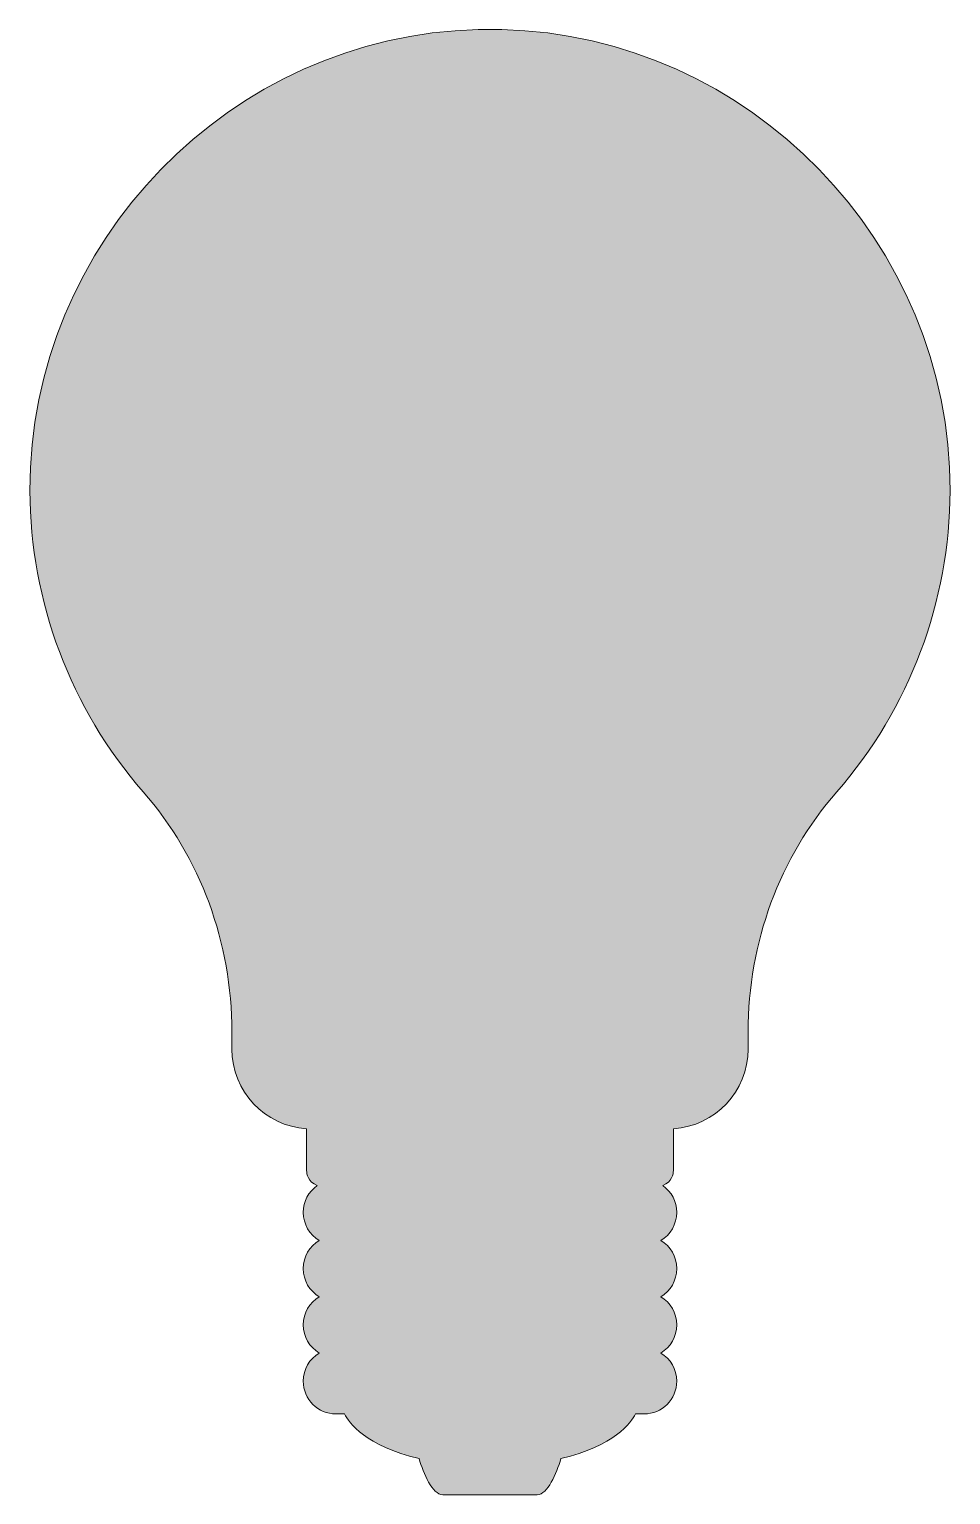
# Model space of a CAD drawing. Header units: inches. Extents: x 0.77 to 3.23, y -3.96 to -0.06.
import ezdxf

# ---------------------------------------------------------------- set-up
doc = ezdxf.new("R2010")
doc.units = ezdxf.units.IN
doc.header["$MEASUREMENT"] = 0
doc.layers.add('Design', color=7, linetype='Continuous', lineweight=0)

msp = doc.modelspace()

# ---------------------------------------------------------------- hatches: boundary and pattern name
at = {"layer": 'Design', "true_color": 0xfcc439, "transparency": 33554687}
h = msp.add_hatch(color=40, dxfattribs=at)
h.dxf.hatch_style = 2
edge = h.paths.add_edge_path()
edge.add_spline(control_points=[(2.0317, -0.0576), (2.0105, -0.057), (1.9895, -0.057), (1.9683, -0.0576), (1.3075, -0.0742), (0.7713, -0.6259), (0.773, -1.2874), (0.7737, -1.583), (0.8811, -1.8683), (1.0754, -2.0908), (1.2277, -2.2652), (1.3115, -2.4925), (1.3115, -2.7307), (1.3115, -2.7307), (1.3115, -2.7765), (1.3115, -2.7765), (1.3115, -2.8894), (1.3998, -2.9818), (1.5109, -2.9889), (1.5109, -2.9889), (1.5109, -3.1006), (1.5109, -3.1006), (1.5109, -3.1105), (1.5145, -3.1294), (1.5388, -3.1405), (1.5164, -3.1563), (1.5018, -3.1824), (1.5018, -3.2118), (1.5018, -3.2437), (1.519, -3.2715), (1.5445, -3.2869), (1.519, -3.3022), (1.5018, -3.33), (1.5018, -3.3619), (1.5018, -3.3937), (1.519, -3.4216), (1.5445, -3.4369), (1.519, -3.4522), (1.5018, -3.4801), (1.5018, -3.5119), (1.5018, -3.5438), (1.519, -3.5716), (1.5445, -3.5869), (1.519, -3.6023), (1.5018, -3.6301), (1.5018, -3.662), (1.5018, -3.7102), (1.5411, -3.7495), (1.5893, -3.7495), (1.5893, -3.7495), (1.6117, -3.7495), (1.6117, -3.7495), (1.6237, -3.7725), (1.6686, -3.8353), (1.8107, -3.8685), (1.8229, -3.9074), (1.8458, -3.9647), (1.8742, -3.9647), (1.8742, -3.9647), (2.1258, -3.9647), (2.1258, -3.9647), (2.1542, -3.9647), (2.177, -3.9074), (2.1892, -3.8686), (2.3314, -3.8354), (2.3763, -3.7725), (2.3883, -3.7495), (2.3883, -3.7495), (2.4107, -3.7495), (2.4107, -3.7495), (2.459, -3.7495), (2.4982, -3.7102), (2.4982, -3.662), (2.4982, -3.6301), (2.4811, -3.6023), (2.4555, -3.5869), (2.4811, -3.5716), (2.4982, -3.5438), (2.4982, -3.5119), (2.4982, -3.4801), (2.4811, -3.4522), (2.4555, -3.4369), (2.4811, -3.4216), (2.4982, -3.3937), (2.4982, -3.3619), (2.4982, -3.33), (2.4811, -3.3022), (2.4555, -3.2869), (2.4811, -3.2715), (2.4982, -3.2437), (2.4982, -3.2118), (2.4982, -3.1824), (2.4836, -3.1563), (2.4612, -3.1405), (2.4855, -3.1294), (2.4891, -3.1105), (2.4891, -3.1006), (2.4891, -3.1006), (2.4891, -2.9889), (2.4891, -2.9889), (2.6002, -2.9818), (2.6885, -2.8894), (2.6885, -2.7765), (2.6885, -2.7765), (2.6885, -2.7307), (2.6885, -2.7307), (2.6885, -2.4925), (2.7723, -2.2652), (2.9246, -2.0908), (3.1189, -1.8683), (3.2263, -1.583), (3.227, -1.2874), (3.2287, -0.6259), (2.6925, -0.0742), (2.0317, -0.0576)], knot_values=[0, 0, 0, 0, 1, 1, 1, 2, 2, 2, 3, 3, 3, 4, 4, 4, 5, 5, 5, 6, 6, 6, 7, 7, 7, 8, 8, 8, 9, 9, 9, 10, 10, 10, 11, 11, 11, 12, 12, 12, 13, 13, 13, 14, 14, 14, 15, 15, 15, 16, 16, 16, 17, 17, 17, 18, 18, 18, 19, 19, 19, 20, 20, 20, 21, 21, 21, 22, 22, 22, 23, 23, 23, 24, 24, 24, 25, 25, 25, 26, 26, 26, 27, 27, 27, 28, 28, 28, 29, 29, 29, 30, 30, 30, 31, 31, 31, 32, 32, 32, 33, 33, 33, 34, 34, 34, 35, 35, 35, 36, 36, 36, 37, 37, 37, 38, 38, 38, 38], degree=3, periodic=0)

# ---------------------------------------------------------------- linework, layer by layer
at = {"layer": 'Design'}
msp.add_open_spline([(2.0317, -0.0576), (2.0105, -0.057), (1.9895, -0.057), (1.9683, -0.0576), (1.3075, -0.0742), (0.7713, -0.6259), (0.773, -1.2874), (0.7737, -1.583), (0.8811, -1.8683), (1.0754, -2.0908), (1.2277, -2.2652), (1.3115, -2.4925), (1.3115, -2.7307), (1.3115, -2.7307), (1.3115, -2.7765), (1.3115, -2.7765), (1.3115, -2.8894), (1.3998, -2.9818), (1.5109, -2.9889), (1.5109, -2.9889), (1.5109, -3.1006), (1.5109, -3.1006), (1.5109, -3.1105), (1.5145, -3.1294), (1.5388, -3.1405), (1.5164, -3.1563), (1.5018, -3.1824), (1.5018, -3.2118), (1.5018, -3.2437), (1.519, -3.2715), (1.5445, -3.2869), (1.519, -3.3022), (1.5018, -3.33), (1.5018, -3.3619), (1.5018, -3.3937), (1.519, -3.4216), (1.5445, -3.4369), (1.519, -3.4522), (1.5018, -3.4801), (1.5018, -3.5119), (1.5018, -3.5438), (1.519, -3.5716), (1.5445, -3.5869), (1.519, -3.6023), (1.5018, -3.6301), (1.5018, -3.662), (1.5018, -3.7102), (1.5411, -3.7495), (1.5893, -3.7495), (1.5893, -3.7495), (1.6117, -3.7495), (1.6117, -3.7495), (1.6237, -3.7725), (1.6686, -3.8353), (1.8107, -3.8685), (1.8229, -3.9074), (1.8458, -3.9647), (1.8742, -3.9647), (1.8742, -3.9647), (2.1258, -3.9647), (2.1258, -3.9647), (2.1542, -3.9647), (2.177, -3.9074), (2.1892, -3.8686), (2.3314, -3.8354), (2.3763, -3.7725), (2.3883, -3.7495), (2.3883, -3.7495), (2.4107, -3.7495), (2.4107, -3.7495), (2.459, -3.7495), (2.4982, -3.7102), (2.4982, -3.662), (2.4982, -3.6301), (2.4811, -3.6023), (2.4555, -3.5869), (2.4811, -3.5716), (2.4982, -3.5438), (2.4982, -3.5119), (2.4982, -3.4801), (2.4811, -3.4522), (2.4555, -3.4369), (2.4811, -3.4216), (2.4982, -3.3937), (2.4982, -3.3619), (2.4982, -3.33), (2.4811, -3.3022), (2.4555, -3.2869), (2.4811, -3.2715), (2.4982, -3.2437), (2.4982, -3.2118), (2.4982, -3.1824), (2.4836, -3.1563), (2.4612, -3.1405), (2.4855, -3.1294), (2.4891, -3.1105), (2.4891, -3.1006), (2.4891, -3.1006), (2.4891, -2.9889), (2.4891, -2.9889), (2.6002, -2.9818), (2.6885, -2.8894), (2.6885, -2.7765), (2.6885, -2.7765), (2.6885, -2.7307), (2.6885, -2.7307), (2.6885, -2.4925), (2.7723, -2.2652), (2.9246, -2.0908), (3.1189, -1.8683), (3.2263, -1.583), (3.227, -1.2874), (3.2287, -0.6259), (2.6925, -0.0742), (2.0317, -0.0576)], degree=3, knots=[0, 0, 0, 0, 1, 1, 1, 2, 2, 2, 3, 3, 3, 4, 4, 4, 5, 5, 5, 6, 6, 6, 7, 7, 7, 8, 8, 8, 9, 9, 9, 10, 10, 10, 11, 11, 11, 12, 12, 12, 13, 13, 13, 14, 14, 14, 15, 15, 15, 16, 16, 16, 17, 17, 17, 18, 18, 18, 19, 19, 19, 20, 20, 20, 21, 21, 21, 22, 22, 22, 23, 23, 23, 24, 24, 24, 25, 25, 25, 26, 26, 26, 27, 27, 27, 28, 28, 28, 29, 29, 29, 30, 30, 30, 31, 31, 31, 32, 32, 32, 33, 33, 33, 34, 34, 34, 35, 35, 35, 36, 36, 36, 37, 37, 37, 38, 38, 38, 38], dxfattribs=at)

doc.saveas('drawing.dxf')
